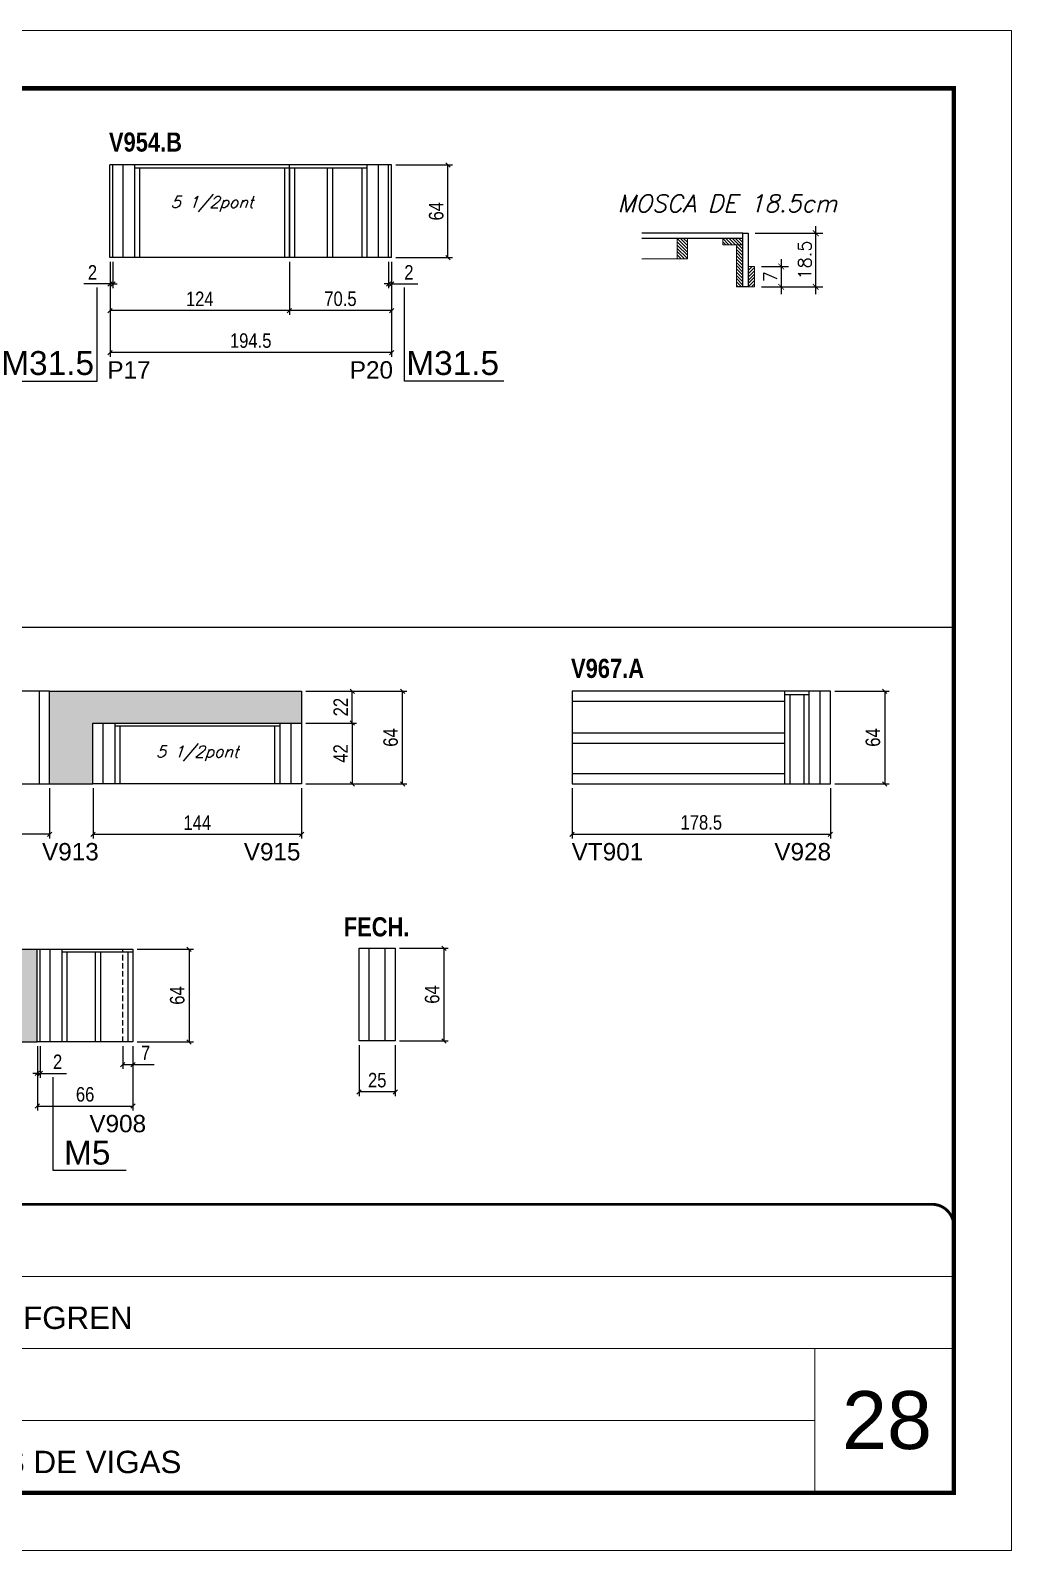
# Model space of a CAD drawing. Extents: x 3309 to 9563, y -2522 to 14608.
# Drawn here: x 8885 to 9563, y 6666 to 7716 of the extents above; entities that cross this region are included whole.
import ezdxf
from ezdxf.enums import TextEntityAlignment as Align

# ---------------------------------------------------------------- set-up
doc = ezdxf.new("R2010")
doc.units = 0
for name, pattern in [('CONTINUO', [0]), ('DASHED', [0.75, 0.5, -0.25]), ('HIDDEN', [0.375, 0.25, -0.125])]:
    doc.linetypes.add(name, pattern=pattern)
for name, color, linetype in [('5', 5, 'Continuous'), ('COTA', 241, 'Continuous'), ('NOMENCLATURA', 7, 'Continuous'), ('Painéis', 200, 'Continuous'), ('SARR_2.2x7', 40, 'Continuous'), ('SARR_3.5x7', 81, 'Continuous'), ('texto', 7, 'Continuous')]:
    doc.layers.add(name, color=color, linetype=linetype)
for name, color, linetype, lineweight in [('CARIMBO', 255, 'Continuous', 9), ('Folhas', 255, 'Continuous', 9), ('Hachura', 251, 'Continuous', 9), ('Madeira', 126, 'Continuous', 18), ('SARRAFO DE PRESSAO', 251, 'DASHED', 9), ('TEXTO PILAR', 3, 'Continuous', 15)]:
    doc.layers.add(name, color=color, linetype=linetype, lineweight=lineweight)
doc.styles.add('ARIAL', font='arial.ttf')
doc.styles.add('COTA TECNICA', font='techl___.ttf', dxfattribs={"height": 10})
doc.styles.add('Romans', font='romans.shx')
doc.styles.get("Standard").update_dxf_attribs({"font": 'arial.ttf'})
doc.styles.add('TECNICA', font='techb___.ttf', dxfattribs={"height": 10})
doc.dimstyles.new('COTA PARA DETALHES', dxfattribs={"dimtxt": 9, "dimasz": 4, "dimexe": 5, "dimexo": 5, "dimgap": 3, "dimtad": 1, "dimdec": 1, "dimlfac": 0.5, "dimzin": 12, "dimdsep": 46, "dimtxsty": 'Romans', "dimblk": 'ARCHTICK', "dimcen": 10, "dimdle": 5, "dimclrd": 4, "dimclre": 4, "dimclrt": 240, "dimadec": 1, "dimazin": 3, "dimtfac": 1, "dimtdec": 1, "dimtmove": 0, "dimatfit": 3, "dimldrblk": 'ARCHTICK', "dimfxl": 1, "dimtolj": 1, "dimtzin": 12, "dimarcsym": 0})
doc.dimstyles.new('PAINEL', dxfattribs={"dimtxt": 10, "dimasz": 3, "dimexe": 3, "dimexo": 3, "dimgap": 3, "dimtad": 1, "dimdec": 1, "dimzin": 12, "dimdsep": 46, "dimtxsty": 'COTA TECNICA', "dimblk1": 'OBLIQUE', "dimblk2": 'OBLIQUE', "dimsah": 1, "dimcen": 0.9, "dimclrd": 4, "dimclre": 4, "dimclrt": 240, "dimadec": 1, "dimazin": 3, "dimtfac": 1, "dimtdec": 1, "dimtmove": 0, "dimatfit": 3, "dimfxl": 1, "dimtolj": 1, "dimtzin": 12, "dimarcsym": 0})
pattern_1 = [(315, (4723.2927, -4003.4958), (1.12253202, 1.12253202), [])]

# ---------------------------------------------------------------- blocks, each defined once
blk = doc.blocks.new('9999999999')
at = {"color": 30, "linetype": 'CONTINUO'}
for p, q in [((98564.6, 34379.6), (99584, 34379.6)), ((98564.6, 34329.8), (99488, 34329.8)), ((99584, 34329.8), (99488, 34329.8)), ((99488, 34329.8), (99488, 34230.2)), ((98564.6, 34280), (99488, 34280))]:
    blk.add_line(p, q, dxfattribs=at)
at = {"color": 30, "linetype": 'CONTINUO', "const_width": 2}
blk.add_lwpolyline([(99584, 34230.2), (99584, 34414.4, 0.414214), (99569, 34429.4), (98229, 34429.4, 0.414214), (98214, 34414.4), (98214, 34245.2, 0.414214), (98229, 34230.2), (99584, 34230.2)], format="xyb", dxfattribs=at)
at = {"layer": 'Folhas'}
blk.add_lwpolyline([(98139, 34190.2), (99624, 34190.2), (99624, 35240.2), (98139, 35240.2)], close=True, dxfattribs=at)
at = {"layer": 'Folhas', "color": 30, "const_width": 3}
blk.add_lwpolyline([(98214, 34230.2), (99584, 34230.2), (99584, 35200.2), (98214, 35200.2)], close=True, dxfattribs=at)
at = {"color": 7, "linetype": 'Continuous', "ltscale": 5, "style": 'ARIAL'}
for s, p in [('LEAF LOEFGREN', (98837.7, 34343.3)), ('LATERAIS DE VIGAS', (98837.7, 34243.7))]:
    blk.add_text(s, height=15.483, dxfattribs=at).set_placement(p)
blk = doc.blocks.new('_Oblique')
at = {"color": 0, "linetype": 'ByBlock', "lineweight": -2}
blk.add_line((-0.5, -0.5), (0.5, 0.5), dxfattribs=at)
blk = doc.blocks.new('*D2269')
at = {"layer": 'COTA', "color": 4, "linetype": 'ByBlock', "lineweight": -2, "transparency": 16777216}
for p, q in [((9064, 7556.5), (9064, 7519.9)), ((9134.5, 7556.5), (9134.5, 7519.9)), ((9134.5, 7522.9), (9064, 7522.9))]:
    blk.add_line(p, q, dxfattribs=at)
at = {"layer": 'Defpoints', "color": 0, "linetype": 'ByBlock', "transparency": 16777216}
for p in [(9064, 7559.5), (9134.5, 7559.5), (9064, 7522.9)]:
    blk.add_point(p, dxfattribs=at)
at = {"layer": 'COTA', "color": 4, "linetype": 'ByBlock', "lineweight": -2, "transparency": 16777216, "xscale": 3, "yscale": 3, "zscale": 3, "rotation": 180}
blk.add_blockref('_Oblique', (9064, 7522.9), dxfattribs=at)
at = {"layer": 'COTA', "color": 4, "linetype": 'ByBlock', "lineweight": -2, "transparency": 16777216, "xscale": 3, "yscale": 3, "zscale": 3}
blk.add_blockref('_Oblique', (9134.5, 7522.9), dxfattribs=at)
at = {"layer": 'COTA', "color": 240, "linetype": 'ByBlock', "transparency": 16777216, "insert": (9099.2, 7531), "char_height": 10, "attachment_point": 5, "style": 'COTA TECNICA'}
blk.add_mtext('\\A1;70.5', dxfattribs=at)
blk = doc.blocks.new('*D2270')
at = {"layer": 'COTA', "color": 4, "linetype": 'ByBlock', "lineweight": -2, "transparency": 16777216}
for p, q in [((8940, 7556.5), (8940, 7519.9)), ((9064, 7556.5), (9064, 7519.9)), ((9064, 7522.9), (8940, 7522.9))]:
    blk.add_line(p, q, dxfattribs=at)
at = {"layer": 'Defpoints', "color": 0, "linetype": 'ByBlock', "transparency": 16777216}
for p in [(8940, 7559.5), (9064, 7559.5), (8940, 7522.9)]:
    blk.add_point(p, dxfattribs=at)
at = {"layer": 'COTA', "color": 4, "linetype": 'ByBlock', "lineweight": -2, "transparency": 16777216, "xscale": 3, "yscale": 3, "zscale": 3, "rotation": 180}
blk.add_blockref('_Oblique', (8940, 7522.9), dxfattribs=at)
at = {"layer": 'COTA', "color": 4, "linetype": 'ByBlock', "lineweight": -2, "transparency": 16777216, "xscale": 3, "yscale": 3, "zscale": 3}
blk.add_blockref('_Oblique', (9064, 7522.9), dxfattribs=at)
at = {"layer": 'COTA', "color": 240, "linetype": 'ByBlock', "transparency": 16777216, "insert": (9002, 7531), "char_height": 10, "attachment_point": 5, "style": 'COTA TECNICA'}
blk.add_mtext('\\A1;124', dxfattribs=at)
blk = doc.blocks.new('*D2271')
at = {"layer": 'COTA', "color": 4, "linetype": 'ByBlock', "lineweight": -2, "transparency": 16777216}
for p, q in [((8940, 7556.5), (8940, 7490.9)), ((9134.5, 7556.5), (9134.5, 7490.9)), ((9134.5, 7493.9), (8940, 7493.9))]:
    blk.add_line(p, q, dxfattribs=at)
at = {"layer": 'Defpoints', "color": 0, "linetype": 'ByBlock', "transparency": 16777216}
for p in [(8940, 7559.5), (9134.5, 7559.5), (8940, 7493.9)]:
    blk.add_point(p, dxfattribs=at)
at = {"layer": 'COTA', "color": 4, "linetype": 'ByBlock', "lineweight": -2, "transparency": 16777216, "xscale": 3, "yscale": 3, "zscale": 3, "rotation": 180}
blk.add_blockref('_Oblique', (8940, 7493.9), dxfattribs=at)
at = {"layer": 'COTA', "color": 4, "linetype": 'ByBlock', "lineweight": -2, "transparency": 16777216, "xscale": 3, "yscale": 3, "zscale": 3}
blk.add_blockref('_Oblique', (9134.5, 7493.9), dxfattribs=at)
at = {"layer": 'COTA', "color": 240, "linetype": 'ByBlock', "transparency": 16777216, "insert": (9037.2, 7502.1), "char_height": 10, "attachment_point": 5, "style": 'COTA TECNICA'}
blk.add_mtext('\\A1;194.5', dxfattribs=at)
blk = doc.blocks.new('*D2272')
at = {"layer": 'COTA', "color": 4, "lineweight": -2, "transparency": 16777216}
for p, q in [((9137.5, 7623.5), (9176.5, 7623.5)), ((9173.5, 7559.5), (9173.5, 7623.5)), ((9137.5, 7559.5), (9176.5, 7559.5))]:
    blk.add_line(p, q, dxfattribs=at)
at = {"layer": 'Defpoints', "color": 0, "transparency": 16777216}
for p in [(9134.5, 7623.5), (9173.5, 7623.5), (9134.5, 7559.5)]:
    blk.add_point(p, dxfattribs=at)
at = {"layer": 'COTA', "color": 4, "lineweight": -2, "transparency": 16777216, "xscale": 3, "yscale": 3, "zscale": 3}
for p, rotation in [((9173.5, 7623.5), 90), ((9173.5, 7559.5), 270)]:
    blk.add_blockref('_Oblique', p, dxfattribs=dict(at, rotation=rotation))
at = {"layer": 'COTA', "color": 240, "transparency": 16777216, "insert": (9165.4, 7591.5), "char_height": 10, "attachment_point": 5, "rotation": 90, "style": 'COTA TECNICA'}
blk.add_mtext('\\A1;64', dxfattribs=at)
blk = doc.blocks.new('*D2273')
at = {"layer": 'COTA', "color": 4, "lineweight": -2, "transparency": 16777216}
for p, q in [((8940, 7556.5), (8940, 7538.3)), ((8942, 7556.5), (8942, 7538.3)), ((8940, 7541.3), (8921.9, 7541.3)), ((8942, 7541.3), (8940, 7541.3)), ((8942, 7541.3), (8945, 7541.3))]:
    blk.add_line(p, q, dxfattribs=at)
at = {"layer": 'Defpoints', "color": 0, "transparency": 16777216}
for p in [(8940, 7559.5), (8942, 7559.5), (8940, 7541.3)]:
    blk.add_point(p, dxfattribs=at)
at = {"layer": 'COTA', "color": 4, "lineweight": -2, "transparency": 16777216, "xscale": 3, "yscale": 3, "zscale": 3}
blk.add_blockref('_Oblique', (8940, 7541.3), dxfattribs=at)
at = {"layer": 'COTA', "color": 4, "lineweight": -2, "transparency": 16777216, "xscale": 3, "yscale": 3, "zscale": 3, "rotation": 180}
blk.add_blockref('_Oblique', (8942, 7541.3), dxfattribs=at)
at = {"layer": 'COTA', "color": 240, "transparency": 16777216, "insert": (8927.9, 7549.3), "char_height": 10, "attachment_point": 5, "style": 'COTA TECNICA'}
blk.add_mtext('\\A1;2', dxfattribs=at)
blk = doc.blocks.new('*D2274')
at = {"layer": 'COTA', "color": 4, "lineweight": -2, "transparency": 16777216}
for p, q in [((9132.5, 7556.5), (9132.5, 7538.3)), ((9134.5, 7556.5), (9134.5, 7538.3)), ((9132.5, 7541.3), (9129.5, 7541.3)), ((9132.5, 7541.3), (9134.5, 7541.3)), ((9134.5, 7541.3), (9152.6, 7541.3))]:
    blk.add_line(p, q, dxfattribs=at)
at = {"layer": 'Defpoints', "color": 0, "transparency": 16777216}
for p in [(9132.5, 7559.5), (9134.5, 7559.5), (9134.5, 7541.3)]:
    blk.add_point(p, dxfattribs=at)
at = {"layer": 'COTA', "color": 4, "lineweight": -2, "transparency": 16777216, "xscale": 3, "yscale": 3, "zscale": 3}
blk.add_blockref('_Oblique', (9132.5, 7541.3), dxfattribs=at)
at = {"layer": 'COTA', "color": 4, "lineweight": -2, "transparency": 16777216, "xscale": 3, "yscale": 3, "zscale": 3, "rotation": 180}
blk.add_blockref('_Oblique', (9134.5, 7541.3), dxfattribs=at)
at = {"layer": 'COTA', "color": 240, "transparency": 16777216, "insert": (9146.5, 7549.3), "char_height": 10, "attachment_point": 5, "style": 'COTA TECNICA'}
blk.add_mtext('\\A1;2', dxfattribs=at)
blk = doc.blocks.new('_ArchTick')
at = {"color": 0, "linetype": 'ByBlock', "const_width": 0.15}
blk.add_lwpolyline([(-0.5, -0.5), (0.5, 0.5)], dxfattribs=at)
blk = doc.blocks.new('*D2280')
at = {"layer": 'COTA', "color": 4, "lineweight": -2, "transparency": 16777216}
for p, q in [((9427.5, 7581.3), (9427.5, 7534.3)), ((9385.8, 7576.3), (9432.5, 7576.3)), ((9390.2, 7539.3), (9432.5, 7539.3))]:
    blk.add_line(p, q, dxfattribs=at)
at = {"layer": 'Defpoints', "color": 0, "transparency": 16777216}
for p in [(9380.8, 7576.3), (9385.2, 7539.3), (9427.5, 7539.3)]:
    blk.add_point(p, dxfattribs=at)
at = {"layer": 'COTA', "color": 4, "lineweight": -2, "transparency": 16777216, "xscale": 4, "yscale": 4, "zscale": 4}
for p, rotation in [((9427.5, 7576.3), 90), ((9427.5, 7539.3), 270)]:
    blk.add_blockref('_ArchTick', p, dxfattribs=dict(at, rotation=rotation))
at = {"layer": 'COTA', "color": 240, "transparency": 16777216, "insert": (9420, 7557.8), "char_height": 9, "attachment_point": 5, "rotation": 90, "style": 'Romans'}
blk.add_mtext('\\A1;18.5', dxfattribs=at)
blk = doc.blocks.new('*D2281')
at = {"layer": 'COTA', "color": 4, "lineweight": -2, "transparency": 16777216}
for p, q in [((9390.2, 7553.3), (9408.7, 7553.3)), ((9403.7, 7558.3), (9403.7, 7534.3)), ((9390.2, 7539.3), (9408.7, 7539.3))]:
    blk.add_line(p, q, dxfattribs=at)
at = {"layer": 'Defpoints', "color": 0, "transparency": 16777216}
for p in [(9385.2, 7553.3), (9385.2, 7539.3), (9403.7, 7539.3)]:
    blk.add_point(p, dxfattribs=at)
at = {"layer": 'COTA', "color": 4, "lineweight": -2, "transparency": 16777216, "xscale": 4, "yscale": 4, "zscale": 4}
for p, rotation in [((9403.7, 7553.3), 90), ((9403.7, 7539.3), 270)]:
    blk.add_blockref('_ArchTick', p, dxfattribs=dict(at, rotation=rotation))
at = {"layer": 'COTA', "color": 240, "transparency": 16777216, "insert": (9396.2, 7546.3), "char_height": 9, "attachment_point": 5, "rotation": 90, "style": 'Romans'}
blk.add_mtext('\\A1;7', dxfattribs=at)
blk = doc.blocks.new('*D2287')
at = {"layer": 'COTA', "color": 4, "lineweight": -2, "transparency": 16777216}
for p, q in [((8761.3, 7193), (8761.3, 7158.2)), ((8898.3, 7193), (8898.3, 7158.2)), ((8898.3, 7161.2), (8761.3, 7161.2))]:
    blk.add_line(p, q, dxfattribs=at)
at = {"layer": 'Defpoints', "color": 0, "transparency": 16777216}
for p in [(8761.3, 7196), (8898.3, 7196), (8761.3, 7161.2)]:
    blk.add_point(p, dxfattribs=at)
at = {"layer": 'COTA', "color": 4, "lineweight": -2, "transparency": 16777216, "xscale": 3, "yscale": 3, "zscale": 3, "rotation": 180}
blk.add_blockref('_Oblique', (8761.3, 7161.2), dxfattribs=at)
at = {"layer": 'COTA', "color": 4, "lineweight": -2, "transparency": 16777216, "xscale": 3, "yscale": 3, "zscale": 3}
blk.add_blockref('_Oblique', (8898.3, 7161.2), dxfattribs=at)
at = {"layer": 'COTA', "color": 240, "transparency": 16777216, "insert": (8829.8, 7169.4), "char_height": 10, "attachment_point": 5, "style": 'COTA TECNICA'}
blk.add_mtext('\\A1;137', dxfattribs=at)
blk = doc.blocks.new('*D2288')
at = {"layer": 'COTA', "color": 4, "lineweight": -2, "transparency": 16777216}
for p, q in [((8928.3, 7193), (8928.3, 7158.2)), ((9072.3, 7193), (9072.3, 7158.2)), ((8928.3, 7161.2), (9072.3, 7161.2))]:
    blk.add_line(p, q, dxfattribs=at)
at = {"layer": 'Defpoints', "color": 0, "transparency": 16777216}
for p in [(8928.3, 7196), (9072.3, 7196), (9072.3, 7161.2)]:
    blk.add_point(p, dxfattribs=at)
at = {"layer": 'COTA', "color": 4, "lineweight": -2, "transparency": 16777216, "xscale": 3, "yscale": 3, "zscale": 3, "rotation": 180}
blk.add_blockref('_Oblique', (8928.3, 7161.2), dxfattribs=at)
at = {"layer": 'COTA', "color": 4, "lineweight": -2, "transparency": 16777216, "xscale": 3, "yscale": 3, "zscale": 3}
blk.add_blockref('_Oblique', (9072.3, 7161.2), dxfattribs=at)
at = {"layer": 'COTA', "color": 240, "transparency": 16777216, "insert": (9000.3, 7169.2), "char_height": 10, "attachment_point": 5, "style": 'COTA TECNICA'}
blk.add_mtext('\\A1;144', dxfattribs=at)
blk = doc.blocks.new('*D2289')
at = {"layer": 'COTA', "color": 4, "lineweight": -2, "transparency": 16777216}
for p, q in [((9075.3, 7238), (9110.4, 7238)), ((9107.4, 7238), (9107.4, 7196)), ((9075.3, 7196), (9110.4, 7196))]:
    blk.add_line(p, q, dxfattribs=at)
at = {"layer": 'Defpoints', "color": 0, "transparency": 16777216}
for p in [(9072.3, 7238), (9072.3, 7196), (9107.4, 7196)]:
    blk.add_point(p, dxfattribs=at)
at = {"layer": 'COTA', "color": 4, "lineweight": -2, "transparency": 16777216, "xscale": 3, "yscale": 3, "zscale": 3}
for p, rotation in [((9107.4, 7238), 90), ((9107.4, 7196), 270)]:
    blk.add_blockref('_Oblique', p, dxfattribs=dict(at, rotation=rotation))
at = {"layer": 'COTA', "color": 240, "transparency": 16777216, "insert": (9099.3, 7217), "char_height": 10, "attachment_point": 5, "rotation": 90, "style": 'COTA TECNICA'}
blk.add_mtext('\\A1;42', dxfattribs=at)
blk = doc.blocks.new('*D2290')
at = {"layer": 'COTA', "color": 4, "lineweight": -2, "transparency": 16777216}
for p, q in [((9075.3, 7260), (9110.4, 7260)), ((9107.4, 7238), (9107.4, 7260)), ((9075.3, 7238), (9110.4, 7238))]:
    blk.add_line(p, q, dxfattribs=at)
at = {"layer": 'Defpoints', "color": 0, "transparency": 16777216}
for p in [(9072.3, 7260), (9107.4, 7260), (9072.3, 7238)]:
    blk.add_point(p, dxfattribs=at)
at = {"layer": 'COTA', "color": 4, "lineweight": -2, "transparency": 16777216, "xscale": 3, "yscale": 3, "zscale": 3}
for p, rotation in [((9107.4, 7260), 90), ((9107.4, 7238), 270)]:
    blk.add_blockref('_Oblique', p, dxfattribs=dict(at, rotation=rotation))
at = {"layer": 'COTA', "color": 240, "transparency": 16777216, "insert": (9099.4, 7249), "char_height": 10, "attachment_point": 5, "rotation": 90, "style": 'COTA TECNICA'}
blk.add_mtext('\\A1;22', dxfattribs=at)
blk = doc.blocks.new('*D2291')
at = {"layer": 'COTA', "color": 4, "lineweight": -2, "transparency": 16777216}
for p, q in [((9075.3, 7260), (9145.1, 7260)), ((9142.1, 7196), (9142.1, 7260)), ((9075.3, 7196), (9145.1, 7196))]:
    blk.add_line(p, q, dxfattribs=at)
at = {"layer": 'Defpoints', "color": 0, "transparency": 16777216}
for p in [(9072.3, 7260), (9142.1, 7260), (9072.3, 7196)]:
    blk.add_point(p, dxfattribs=at)
at = {"layer": 'COTA', "color": 4, "lineweight": -2, "transparency": 16777216, "xscale": 3, "yscale": 3, "zscale": 3}
for p, rotation in [((9142.1, 7260), 90), ((9142.1, 7196), 270)]:
    blk.add_blockref('_Oblique', p, dxfattribs=dict(at, rotation=rotation))
at = {"layer": 'COTA', "color": 240, "transparency": 16777216, "insert": (9133.9, 7228), "char_height": 10, "attachment_point": 5, "rotation": 90, "style": 'COTA TECNICA'}
blk.add_mtext('\\A1;64', dxfattribs=at)
blk = doc.blocks.new('*D2296')
at = {"layer": 'COTA', "color": 4, "lineweight": -2, "transparency": 16777216}
for p, q in [((8889.8, 7014.8), (8889.8, 6970.4)), ((8955.8, 7014.8), (8955.8, 6970.4)), ((8889.8, 6973.4), (8955.8, 6973.4))]:
    blk.add_line(p, q, dxfattribs=at)
at = {"layer": 'Defpoints', "color": 0, "transparency": 16777216}
for p in [(8889.8, 7017.8), (8955.8, 7017.8), (8955.8, 6973.4)]:
    blk.add_point(p, dxfattribs=at)
at = {"layer": 'COTA', "color": 4, "lineweight": -2, "transparency": 16777216, "xscale": 3, "yscale": 3, "zscale": 3, "rotation": 180}
blk.add_blockref('_Oblique', (8889.8, 6973.4), dxfattribs=at)
at = {"layer": 'COTA', "color": 4, "lineweight": -2, "transparency": 16777216, "xscale": 3, "yscale": 3, "zscale": 3}
blk.add_blockref('_Oblique', (8955.8, 6973.4), dxfattribs=at)
at = {"layer": 'COTA', "color": 240, "transparency": 16777216, "insert": (8922.8, 6981.5), "char_height": 10, "attachment_point": 5, "style": 'COTA TECNICA'}
blk.add_mtext('\\A1;66', dxfattribs=at)
blk = doc.blocks.new('*D2298')
at = {"layer": 'COTA', "color": 4, "lineweight": -2, "transparency": 16777216}
for p, q in [((8889.8, 7014.8), (8889.8, 6993)), ((8891.8, 7014.8), (8891.8, 6993)), ((8889.8, 6996), (8886.8, 6996)), ((8889.8, 6996), (8891.8, 6996)), ((8891.8, 6996), (8909.9, 6996))]:
    blk.add_line(p, q, dxfattribs=at)
at = {"layer": 'Defpoints', "color": 0, "transparency": 16777216}
for p in [(8889.8, 7017.8), (8891.8, 7017.8), (8891.8, 6996)]:
    blk.add_point(p, dxfattribs=at)
at = {"layer": 'COTA', "color": 4, "lineweight": -2, "transparency": 16777216, "xscale": 3, "yscale": 3, "zscale": 3}
blk.add_blockref('_Oblique', (8889.8, 6996), dxfattribs=at)
at = {"layer": 'COTA', "color": 4, "lineweight": -2, "transparency": 16777216, "xscale": 3, "yscale": 3, "zscale": 3, "rotation": 180}
blk.add_blockref('_Oblique', (8891.8, 6996), dxfattribs=at)
at = {"layer": 'COTA', "color": 240, "transparency": 16777216, "insert": (8903.8, 7004), "char_height": 10, "attachment_point": 5, "style": 'COTA TECNICA'}
blk.add_mtext('\\A1;2', dxfattribs=at)
blk = doc.blocks.new('*D2299')
at = {"layer": 'COTA', "color": 4, "lineweight": -2, "transparency": 16777216}
for p, q in [((8948.8, 7014.8), (8948.8, 6999.1)), ((8955.8, 7014.8), (8955.8, 6999.1)), ((8948.8, 7002.1), (8955.8, 7002.1)), ((8955.8, 7002.1), (8970.5, 7002.1))]:
    blk.add_line(p, q, dxfattribs=at)
at = {"layer": 'Defpoints', "color": 0, "transparency": 16777216}
for p in [(8948.8, 7017.8), (8955.8, 7017.8), (8955.8, 7002.1)]:
    blk.add_point(p, dxfattribs=at)
at = {"layer": 'COTA', "color": 4, "lineweight": -2, "transparency": 16777216, "xscale": 3, "yscale": 3, "zscale": 3, "rotation": 180}
blk.add_blockref('_Oblique', (8948.8, 7002.1), dxfattribs=at)
at = {"layer": 'COTA', "color": 4, "lineweight": -2, "transparency": 16777216, "xscale": 3, "yscale": 3, "zscale": 3}
blk.add_blockref('_Oblique', (8955.8, 7002.1), dxfattribs=at)
at = {"layer": 'COTA', "color": 240, "transparency": 16777216, "insert": (8964.6, 7010.2), "char_height": 10, "attachment_point": 5, "style": 'COTA TECNICA'}
blk.add_mtext('\\A1;7', dxfattribs=at)
blk = doc.blocks.new('*D2300')
at = {"layer": 'COTA', "color": 4, "lineweight": -2, "transparency": 16777216}
for p, q in [((8958.8, 7081.8), (8997.6, 7081.8)), ((8994.6, 7081.8), (8994.6, 7017.8)), ((8958.8, 7017.8), (8997.6, 7017.8))]:
    blk.add_line(p, q, dxfattribs=at)
at = {"layer": 'Defpoints', "color": 0, "transparency": 16777216}
for p in [(8955.8, 7081.8), (8955.8, 7017.8), (8994.6, 7017.8)]:
    blk.add_point(p, dxfattribs=at)
at = {"layer": 'COTA', "color": 4, "lineweight": -2, "transparency": 16777216, "xscale": 3, "yscale": 3, "zscale": 3}
for p, rotation in [((8994.6, 7081.8), 90), ((8994.6, 7017.8), 270)]:
    blk.add_blockref('_Oblique', p, dxfattribs=dict(at, rotation=rotation))
at = {"layer": 'COTA', "color": 240, "transparency": 16777216, "insert": (8986.5, 7049.8), "char_height": 10, "attachment_point": 5, "rotation": 90, "style": 'COTA TECNICA'}
blk.add_mtext('\\A1;64', dxfattribs=at)
blk = doc.blocks.new('*D2301')
at = {"layer": 'COTA', "color": 4, "lineweight": -2, "transparency": 16777216}
for p, q in [((9140.1, 7082.5), (9173.7, 7082.5)), ((9170.7, 7082.5), (9170.7, 7018.5)), ((9140.1, 7018.5), (9173.7, 7018.5))]:
    blk.add_line(p, q, dxfattribs=at)
at = {"layer": 'Defpoints', "color": 0, "transparency": 16777216}
for p in [(9137.1, 7082.5), (9137.1, 7018.5), (9170.7, 7018.5)]:
    blk.add_point(p, dxfattribs=at)
at = {"layer": 'COTA', "color": 4, "lineweight": -2, "transparency": 16777216, "xscale": 3, "yscale": 3, "zscale": 3}
for p, rotation in [((9170.7, 7082.5), 90), ((9170.7, 7018.5), 270)]:
    blk.add_blockref('_Oblique', p, dxfattribs=dict(at, rotation=rotation))
at = {"layer": 'COTA', "color": 240, "transparency": 16777216, "insert": (9162.6, 7050.5), "char_height": 10, "attachment_point": 5, "rotation": 90, "style": 'COTA TECNICA'}
blk.add_mtext('\\A1;64', dxfattribs=at)
blk = doc.blocks.new('*D2302')
at = {"layer": 'COTA', "color": 4, "lineweight": -2, "transparency": 16777216}
for p, q in [((9112.1, 7015.5), (9112.1, 6980.2)), ((9137.1, 7015.5), (9137.1, 6980.2)), ((9137.1, 6983.2), (9112.1, 6983.2))]:
    blk.add_line(p, q, dxfattribs=at)
at = {"layer": 'Defpoints', "color": 0, "transparency": 16777216}
for p in [(9112.1, 7018.5), (9137.1, 7018.5), (9112.1, 6983.2)]:
    blk.add_point(p, dxfattribs=at)
at = {"layer": 'COTA', "color": 4, "lineweight": -2, "transparency": 16777216, "xscale": 3, "yscale": 3, "zscale": 3, "rotation": 180}
blk.add_blockref('_Oblique', (9112.1, 6983.2), dxfattribs=at)
at = {"layer": 'COTA', "color": 4, "lineweight": -2, "transparency": 16777216, "xscale": 3, "yscale": 3, "zscale": 3}
blk.add_blockref('_Oblique', (9137.1, 6983.2), dxfattribs=at)
at = {"layer": 'COTA', "color": 240, "transparency": 16777216, "insert": (9124.6, 6991.3), "char_height": 10, "attachment_point": 5, "style": 'COTA TECNICA'}
blk.add_mtext('\\A1;25', dxfattribs=at)
blk = doc.blocks.new('*D2303')
at = {"layer": 'COTA', "color": 4, "lineweight": -2, "transparency": 16777216}
for p, q in [((9259.2, 7193), (9259.2, 7158.2)), ((9437.7, 7193), (9437.7, 7158.2)), ((9259.2, 7161.2), (9437.7, 7161.2))]:
    blk.add_line(p, q, dxfattribs=at)
at = {"layer": 'Defpoints', "color": 0, "transparency": 16777216}
for p in [(9259.2, 7196), (9437.7, 7196), (9437.7, 7161.2)]:
    blk.add_point(p, dxfattribs=at)
at = {"layer": 'COTA', "color": 4, "lineweight": -2, "transparency": 16777216, "xscale": 3, "yscale": 3, "zscale": 3, "rotation": 180}
blk.add_blockref('_Oblique', (9259.2, 7161.2), dxfattribs=at)
at = {"layer": 'COTA', "color": 4, "lineweight": -2, "transparency": 16777216, "xscale": 3, "yscale": 3, "zscale": 3}
blk.add_blockref('_Oblique', (9437.7, 7161.2), dxfattribs=at)
at = {"layer": 'COTA', "color": 240, "transparency": 16777216, "insert": (9348.5, 7169.3), "char_height": 10, "attachment_point": 5, "style": 'COTA TECNICA'}
blk.add_mtext('\\A1;178.5', dxfattribs=at)
blk = doc.blocks.new('*D2304')
at = {"layer": 'COTA', "color": 4, "lineweight": -2, "transparency": 16777216}
for p, q in [((9440.7, 7260), (9478.2, 7260)), ((9475.2, 7260), (9475.2, 7196)), ((9440.7, 7196), (9478.2, 7196))]:
    blk.add_line(p, q, dxfattribs=at)
at = {"layer": 'Defpoints', "color": 0, "transparency": 16777216}
for p in [(9437.7, 7260), (9437.7, 7196), (9475.2, 7196)]:
    blk.add_point(p, dxfattribs=at)
at = {"layer": 'COTA', "color": 4, "lineweight": -2, "transparency": 16777216, "xscale": 3, "yscale": 3, "zscale": 3}
for p, rotation in [((9475.2, 7260), 90), ((9475.2, 7196), 270)]:
    blk.add_blockref('_Oblique', p, dxfattribs=dict(at, rotation=rotation))
at = {"layer": 'COTA', "color": 240, "transparency": 16777216, "insert": (9467.1, 7228), "char_height": 10, "attachment_point": 5, "rotation": 90, "style": 'COTA TECNICA'}
blk.add_mtext('\\A1;64', dxfattribs=at)

msp = doc.modelspace()

# ---------------------------------------------------------------- hatches: boundary and pattern name
at = {"layer": 'COTA'}
h = msp.add_hatch(dxfattribs=at)
h.set_pattern_fill('AR-CONC', color=256, scale=0.03)
h.paths.add_polyline_path([(8731.25, 7195.97), (8761.25, 7195.97), (8761.25, 7259.97), (8731.25, 7259.97)])
h.paths.add_polyline_path([(8928.25, 7237.97), (9072.25, 7237.97), (9072.25, 7259.97), (8898.25, 7259.97), (8898.25, 7195.97), (8928.25, 7195.97)])
h = msp.add_hatch(dxfattribs=at)
h.set_pattern_fill('AR-CONC', color=256, scale=0.03)
h.set_pattern_definition([(50, (0, -21.5057), (5.46554, -0.4781726), [0.5715, -6.2865]), (355, (0, -21.5057), (-1.0573026, 5.7317054), [0.4572, -5.0292175]), (100.451445, (0.4555, -21.5455), (4.4082374, 5.2535326), [0.4857003, -5.3427073]), (46.1842, (0, -19.982), (8.1323712, -1.26127), [0.85725, -9.42975]), (96.63556, (0.678, -20.087), (7.122124, 7.422784), [0.7285507, -8.014068]), (351.18415, (0, -19.982), (7.122124, 7.422784), [0.685799, -7.543792]), (21, (0.762, -20.3627), (4.5484317, -3.067956), [0.5715, -6.2865]), (326, (0.762, -20.3627), (1.8540609, 5.525639), [0.4572, -5.0292]), (71.451445, (1.141, -20.6184), (6.4024926, 2.457683), [0.4857003, -5.342698]), (37.5, (0, -21.5057), (0.0926581, 2.53665117), [0, -4.96824, 0, -5.1054, 0, -5.04825]), (7.5, (0, -21.5057), (2.0045899, 3.00541724), [0, -2.91084, 0, -4.85394, 0, -1.92405]), (327.5, (-1.6993, -21.5057), (4.06771786, -0.17186232), [0, -1.905, 0, -5.9436, 0, -7.8867]), (317.5, (-2.4613, -21.5057), (4.4438754, 0.7627947), [0, -2.4765, 0, -3.94716, 0, -5.6007])])
h.paths.add_polyline_path([(8688.75, 7017.85), (8718.75, 7017.85), (8718.75, 7081.85), (8544.75, 7081.85), (8544.75, 7067.85), (8688.75, 7067.85)])
h.paths.add_polyline_path([(8859.75, 7017.85), (8889.75, 7017.85), (8889.75, 7081.85), (8859.75, 7081.85)])
at = {"layer": 'Hachura'}
h = msp.add_hatch(dxfattribs=at)
h.set_pattern_fill('ANSI31', color=256, scale=0.5, angle=270, style=0)
h.set_pattern_definition(pattern_1)
h.paths.add_polyline_path([(9338.87, 7572.68), (9331.87, 7572.68), (9331.87, 7558.68), (9338.87, 7558.68)])
h = msp.add_hatch(dxfattribs=at)
h.set_pattern_fill('ANSI31', color=256, scale=0.5, angle=270, style=0)
h.set_pattern_definition(pattern_1)
h.paths.add_polyline_path([(9363.26, 7572.68), (9363.26, 7568.28), (9377.24, 7568.28), (9377.24, 7572.68)])
h = msp.add_hatch(dxfattribs=at)
h.set_pattern_fill('ANSI31', color=256, scale=0.5, angle=270, style=0)
h.set_pattern_definition([(315, (1035.4342, -4051.582), (1.12253202, 1.12253202), [])])
h.paths.add_polyline_path([(9372.84, 7539.28), (9377.24, 7539.28), (9377.24, 7568.28), (9372.84, 7568.28)])
h = msp.add_hatch(dxfattribs=at)
h.set_pattern_fill('ANSI31', color=256, scale=0.5, angle=360, style=0)
h.set_pattern_definition([(45, (20957.0158, 2899.3206), (-1.12253202, 1.12253202), [])])
h.paths.add_polyline_path([(9380.84, 7539.28), (9385.24, 7539.28), (9385.24, 7553.26), (9380.84, 7553.26)])

# ---------------------------------------------------------------- linework, layer by layer
at = {"layer": 'COTA'}
for p, q in [((8152.87, 7304.31), (9522.87, 7304.31)), ((8898.25, 7259.97), (9072.25, 7259.97)), ((9072.25, 7259.97), (9072.25, 7237.97)), ((8898.25, 7195.97), (8928.25, 7195.97)), ((8859.75, 7081.85), (8889.75, 7081.85)), ((8859.75, 7017.85), (8889.75, 7017.85))]:
    msp.add_line(p, q, dxfattribs=at)
at = {"layer": 'Madeira'}
msp.add_lwpolyline([(9338.87, 7572.68), (9338.87, 7558.68), (9307.4, 7558.68)], dxfattribs=at)
for points in [[(9338.87, 7558.68), (9338.87, 7572.68), (9331.87, 7572.68), (9331.87, 7558.68)], [(9363.26, 7572.68), (9377.24, 7572.68), (9377.24, 7568.28), (9363.26, 7568.28)], [(9372.84, 7539.28), (9372.84, 7568.28), (9377.24, 7568.28), (9377.24, 7539.28)], [(9380.84, 7539.28), (9380.84, 7553.26), (9385.24, 7553.26), (9385.24, 7539.28)]]:
    msp.add_lwpolyline(points, close=True, dxfattribs=at)
at = {"layer": 'NOMENCLATURA', "linetype": 'Continuous'}
for p, q in [((8931.07, 7474.21), (8931.07, 7538.83)), ((9143.4, 7474.21), (9143.4, 7538.83)), ((8862.35, 7474.21), (8931.07, 7474.21)), ((9212.12, 7474.21), (9143.4, 7474.21)), ((8900.67, 6928.85), (8900.67, 6993.46)), ((8951.07, 6928.85), (8900.67, 6928.85))]:
    msp.add_line(p, q, dxfattribs=at)
at = {"layer": 'Painéis', "linetype": 'ByBlock'}
for p, q in [((9134.49, 7623.51), (8939.99, 7623.51)), ((8939.99, 7559.51), (8939.99, 7623.51)), ((8941.99, 7559.51), (8941.99, 7623.51)), ((9063.99, 7559.51), (9063.99, 7623.51)), ((9132.49, 7559.51), (9132.49, 7623.51)), ((9134.49, 7559.51), (9134.49, 7623.51)), ((9377.24, 7576.28), (9307.38, 7576.28)), ((9377.24, 7572.68), (9307.4, 7572.68)), ((9134.49, 7559.51), (8939.99, 7559.51)), ((9377.24, 7539.28), (9372.84, 7539.28)), ((8898.25, 7259.97), (8761.25, 7259.97)), ((8898.25, 7195.97), (8898.25, 7259.97)), ((9437.72, 7259.97), (9259.22, 7259.97)), ((9259.22, 7259.97), (9259.22, 7195.97)), ((9437.72, 7195.97), (9437.72, 7259.97)), ((8928.25, 7195.97), (8928.25, 7237.97)), ((8928.25, 7237.97), (9072.25, 7237.97)), ((9072.25, 7237.97), (9072.25, 7195.97)), ((8761.25, 7195.97), (8898.25, 7195.97)), ((9072.25, 7195.97), (8928.25, 7195.97)), ((9259.22, 7195.97), (9437.72, 7195.97)), ((8889.75, 7017.85), (8889.75, 7081.85)), ((8889.75, 7081.85), (8955.75, 7081.85)), ((8891.75, 7017.85), (8891.75, 7081.85)), ((8955.75, 7081.85), (8955.75, 7017.85)), ((9112.15, 7018.48), (9112.15, 7082.48)), ((9112.15, 7082.48), (9137.15, 7082.48)), ((9137.15, 7018.48), (9137.15, 7082.48)), ((8955.75, 7017.85), (8889.75, 7017.85)), ((9137.15, 7018.48), (9112.15, 7018.48))]:
    msp.add_line(p, q, dxfattribs=at)
msp.add_lwpolyline([(9377.24, 7576.28), (9380.84, 7576.28), (9380.84, 7539.28), (9377.24, 7539.28)], close=True, dxfattribs=at)
at = {"layer": 'SARR_2.2x7', "linetype": 'Continuous'}
for p, q in [((8948.99, 7559.51), (8948.99, 7623.51)), ((9125.49, 7559.51), (9125.49, 7623.51)), ((9063.99, 7621.31), (8956.99, 7621.31)), ((9117.49, 7621.31), (9063.99, 7621.31)), ((8891.25, 7195.97), (8891.25, 7259.97)), ((9406.22, 7257.77), (9422.72, 7257.77)), ((9430.72, 7195.97), (9430.72, 7259.97)), ((9406.22, 7252.97), (9259.22, 7252.97)), ((8935.25, 7195.97), (8935.25, 7237.97)), ((9057.25, 7235.77), (8943.25, 7235.77)), ((9065.25, 7195.97), (9065.25, 7237.97)), ((9406.22, 7230.93), (9259.22, 7230.93)), ((9406.22, 7223.93), (9259.22, 7223.93)), ((9406.22, 7202.97), (9259.22, 7202.97)), ((8898.75, 7017.85), (8898.75, 7081.85)), ((8955.75, 7079.65), (8906.75, 7079.65)), ((9119.15, 7018.48), (9119.15, 7082.48)), ((9130.15, 7018.48), (9130.15, 7082.48))]:
    msp.add_line(p, q, dxfattribs=at)
at = {"layer": 'SARR_2.2x7', "linetype": 'HIDDEN', "ltscale": 15}
msp.add_line((8948.75, 7017.85), (8948.75, 7081.85), dxfattribs=at)
at = {"layer": 'SARR_3.5x7'}
for p, q in [((8956.99, 7623.51), (8956.99, 7559.51)), ((9117.49, 7623.51), (9117.49, 7559.51)), ((8960.49, 7621.31), (8960.49, 7559.51)), ((9060.49, 7621.31), (9060.49, 7559.51)), ((9063.99, 7621.31), (9063.99, 7559.51)), ((9067.49, 7621.31), (9067.49, 7559.51)), ((9090.12, 7621.31), (9090.12, 7559.51)), ((9093.62, 7621.31), (9093.62, 7559.51)), ((9113.99, 7621.31), (9113.99, 7559.51)), ((9406.22, 7195.97), (9406.22, 7259.97)), ((9409.72, 7257.77), (9409.72, 7195.97)), ((9419.22, 7257.77), (9419.22, 7195.97)), ((9422.72, 7259.97), (9422.72, 7195.97)), ((8943.25, 7237.97), (8943.25, 7195.97)), ((8946.75, 7235.77), (8946.75, 7195.97)), ((9053.75, 7235.77), (9053.75, 7195.97)), ((9057.25, 7237.97), (9057.25, 7195.97)), ((8906.75, 7081.85), (8906.75, 7017.85)), ((8910.25, 7079.65), (8910.25, 7017.85)), ((8929.85, 7079.65), (8929.85, 7017.85)), ((8933.35, 7079.65), (8933.35, 7017.85)), ((8952.25, 7079.65), (8952.25, 7017.85))]:
    msp.add_line(p, q, dxfattribs=at)

# ---------------------------------------------------------------- block references
at = {"layer": 'SARRAFO DE PRESSAO', "color": 6, "linetype": 'ByBlock'}
msp.add_blockref('9999999999', (-90061.11, -27523.8), dxfattribs=at)

# ---------------------------------------------------------------- texts
at = {"layer": '5', "linetype": 'Continuous'}
for s, p in [('P17', (8938.19, 7475.92)), ('P20', (9105.68, 7475.92)), ('V913', (8893.07, 7143.14)), ('V915', (9032.44, 7143.14)), ('VT901', (9258.96, 7143.14)), ('V928', (9399, 7143.14)), ('V908', (8925.77, 6955.35))]:
    msp.add_text(s, height=12, rotation=0.00004, dxfattribs=at).set_placement(p)
at = {"layer": 'CARIMBO', "style": 'ARIAL'}
msp.add_text('28', height=40, dxfattribs=at).set_placement((9445.73, 6736.55))
at = {"layer": 'NOMENCLATURA', "style": 'TECNICA'}
for s, p in [('V954.B', (8939.27, 7632.69)), ('V967.A', (9258.5, 7269.16)), ('FECH.', (9101.49, 7090.65))]:
    msp.add_text(s, height=13.2, dxfattribs=at).set_placement(p)
at = {"layer": 'NOMENCLATURA', "linetype": 'Continuous'}
for s, p in [('M31.5', (8864.9, 7478.41)), ('M31.5', (9144.72, 7478.41)), ('M5', (8908.28, 6933.04))]:
    msp.add_text(s, height=16.5, dxfattribs=at).set_placement(p)
at = {"layer": 'texto', "color": 2, "char_height": 8, "attachment_point": 5, "style": 'Romans'}
for insert in [(9010.49, 7596.51), (9000.25, 7216.97)]:
    msp.add_mtext('{\\Q19;\\C256;5 1/2pont}', dxfattribs=dict(at, insert=insert))
at = {"layer": 'TEXTO PILAR', "color": 3, "style": 'Romans', "oblique": 15}
msp.add_text('MOSCA DE 18.5cm', height=12, dxfattribs=at).set_placement((9366.52, 7596.94), align=Align.MIDDLE)

# ---------------------------------------------------------------- dimensions: what is measured, and where the dimension line sits
at = {"layer": 'COTA'}
for base, p1, p2, angle, dimstyle, picture, middle in [((9173.52, 7623.51), (9134.49, 7559.51), (9134.49, 7623.51), 90, 'PAINEL', '*D2272', (9165.42, 7591.51)), ((9427.48, 7539.28), (9380.84, 7576.28), (9385.24, 7539.28), 90, 'COTA PARA DETALHES', '*D2280', (9419.98, 7557.78)), ((9134.49, 7541.34), (9132.49, 7559.51), (9134.49, 7559.51), 180, 'PAINEL', '*D2274', (9146.54, 7549.34)), ((9403.73, 7539.28), (9385.24, 7553.26), (9385.24, 7539.28), 90, 'COTA PARA DETALHES', '*D2281', (9396.23, 7546.27)), ((9107.39, 7259.97), (9072.25, 7237.97), (9072.25, 7259.97), 90, 'PAINEL', '*D2290', (9099.39, 7248.97)), ((9142.05, 7259.97), (9072.25, 7195.97), (9072.25, 7259.97), 90, 'PAINEL', '*D2291', (9133.95, 7227.97)), ((9475.21, 7195.97), (9437.72, 7259.97), (9437.72, 7195.97), 90, 'PAINEL', '*D2304', (9467.11, 7227.97)), ((9107.39, 7195.97), (9072.25, 7237.97), (9072.25, 7195.97), 90, 'PAINEL', '*D2289', (9099.32, 7216.97)), ((9437.72, 7161.15), (9259.22, 7195.97), (9437.72, 7195.97), 180, 'PAINEL', '*D2303', (9348.47, 7169.29)), ((8994.58, 7017.85), (8955.75, 7081.85), (8955.75, 7017.85), 90, 'PAINEL', '*D2300', (8986.47, 7049.85)), ((9170.73, 7018.48), (9137.15, 7082.48), (9137.15, 7018.48), 90, 'PAINEL', '*D2301', (9162.63, 7050.48)), ((8955.75, 6973.36), (8889.75, 7017.85), (8955.75, 7017.85), 180, 'PAINEL', '*D2296', (8922.75, 6981.46))]:
    dim = msp.add_linear_dim(base=base, p1=p1, p2=p2, angle=angle, dimstyle=dimstyle, dxfattribs=at)
    dim.commit()
    dim.dimension.update_dxf_attribs({"geometry": picture, "text_midpoint": middle})
for base, p1, p2, picture, middle in [((8939.99, 7541.34), (8941.99, 7559.51), (8939.99, 7559.51), '*D2273', (8927.93, 7549.34)), ((8761.25, 7161.15), (8898.25, 7195.97), (8761.25, 7195.97), '*D2287', (8829.75, 7169.37)), ((9072.25, 7161.15), (8928.25, 7195.97), (9072.25, 7195.97), '*D2288', (9000.25, 7169.23)), ((8891.75, 6995.97), (8889.75, 7017.85), (8891.75, 7017.85), '*D2298', (8903.81, 7003.97)), ((8955.75, 7002.09), (8948.75, 7017.85), (8955.75, 7017.85), '*D2299', (8964.62, 7010.17)), ((9112.15, 6983.19), (9137.15, 7018.48), (9112.15, 7018.48), '*D2302', (9124.65, 6991.3))]:
    dim = msp.add_linear_dim(base=base, p1=p1, p2=p2, dimstyle='PAINEL', dxfattribs=at)
    dim.commit()
    dim.dimension.update_dxf_attribs({"geometry": picture, "text_midpoint": middle})
at = {"layer": 'COTA', "linetype": 'ByBlock'}
dim = msp.add_linear_dim(base=(8939.99, 7522.89), p1=(9063.99, 7559.51), p2=(8939.99, 7559.51), angle=180, dimstyle='PAINEL', override={"dimtmove": 1}, dxfattribs=at)
dim.commit()
dim.dimension.update_dxf_attribs({"geometry": '*D2270', "text_midpoint": (9001.99, 7530.97)})
for base, p2, picture, middle in [((8939.99, 7493.93), (8939.99, 7559.51), '*D2271', (9037.24, 7502.07)), ((9063.99, 7522.89), (9063.99, 7559.51), '*D2269', (9099.24, 7531))]:
    dim = msp.add_linear_dim(base=base, p1=(9134.49, 7559.51), p2=p2, angle=180, dimstyle='PAINEL', dxfattribs=at)
    dim.commit()
    dim.dimension.update_dxf_attribs({"geometry": picture, "text_midpoint": middle})

doc.saveas('drawing.dxf')
